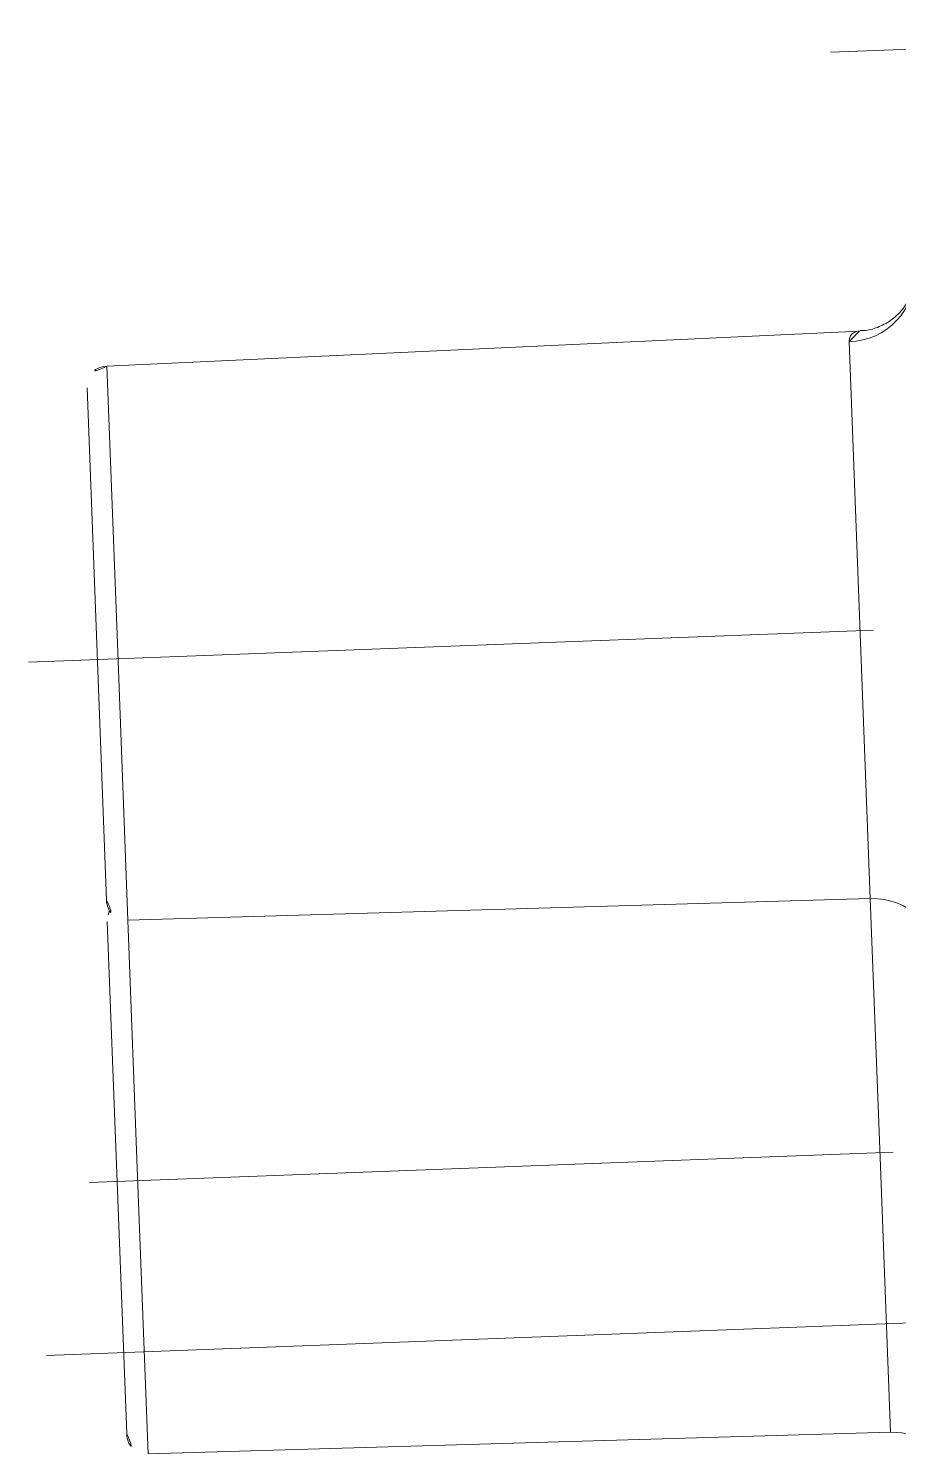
# Model space of a CAD drawing. Header units: metres. Extents: x 1956498 to 1957612, y 2277909 to 2278547.
# Drawn here: x 1956619.3651 to 1956619.4279, y 2278199.1165 to 2278199.2189 of the extents above; entities that cross this region are included whole.
import ezdxf

# ---------------------------------------------------------------- set-up
doc = ezdxf.new("R2010")
doc.units = ezdxf.units.M
doc.linetypes.add('CENTERX2', pattern=[4, 2.5, -0.5, 0.5, -0.5])
doc.layers.add('UBS_400_DETAIL POSTE HTA TOOLKIT UBS', color=7, linetype='Continuous')

# ---------------------------------------------------------------- blocks, each defined once
blk = doc.blocks.new('HSI 150 D7.33 PROFIL')
at = {"linetype": 'Continuous', "lineweight": 0}
h = blk.add_hatch(dxfattribs=at)
h.set_pattern_fill('ANSI34', color=5, scale=2, style=0)
h.set_pattern_definition([(45, (-451.8, -412.964), (-26.9408, 26.9408), []), (45, (-442.82, -412.964), (-26.9408, 26.9408), []), (45, (-433.84, -412.964), (-26.9408, 26.9408), []), (45, (-424.86, -412.964), (-26.9408, 26.9408), [])])
edge = h.paths.add_edge_path(flags=0)
edge.add_line((38.53, -77.75), (38.53, -57.59))
edge.add_spline(control_points=[(38.53, -57.59), (38.53, -55.29), (38.61, -52.99), (38.6, -50.69), (38.59, -48.68), (38.53, -46.68), (38.53, -44.67)], knot_values=[0.073026, 0.073026, 0.073026, 0.073026, 0.079882, 0.079882, 0.079882, 0.085898, 0.085898, 0.085898, 0.085898], weights=[1, 1, 1, 1, 1, 1, 1], degree=3, periodic=0)
edge.add_line((38.53, -44.67), (38.53, 12.28))
edge.add_line((38.53, 12.28), (38.83, 12.28))
edge.add_line((38.83, 12.28), (38.83, 13.59))
edge.add_line((38.83, 13.59), (38.53, 13.59))
edge.add_line((38.53, 13.59), (38.53, 16.04))
edge.add_line((38.53, 16.04), (38.83, 16.04))
edge.add_line((38.83, 16.04), (38.83, 17.4))
edge.add_line((38.83, 17.4), (38.53, 17.4))
edge.add_line((38.53, 17.4), (38.53, 19))
edge.add_line((38.53, 19), (38.83, 19))
edge.add_line((38.83, 19), (38.83, 24.22))
edge.add_line((38.83, 24.22), (38.53, 24.22))
edge.add_line((38.53, 24.22), (38.53, 31.29))
edge.add_arc((43.53, 31.29), 5, 90.5, 180, ccw=False)
edge.add_line((43.49, 36.29), (97.04, 36.76))
edge.add_arc((97.03, 38.26), 1.5, 270.5, 360)
edge.add_line((98.53, 38.26), (98.53, 39.75))
edge.add_arc((98.03, 39.75), 0.5, 0, 89.7)
edge.add_line((98.03, 40.25), (40.06, 40.56))
edge.add_arc((40.03, 35.56), 5, 89.7, 180)
edge.add_line((35.03, 35.56), (35.03, -73.75))
edge.add_line((35.03, -73.75), (-45.47, -73.75))
edge.add_line((-45.47, -73.75), (-46.47, -74.75))
edge.add_line((-46.47, -74.75), (-46.47, -78.5))
edge.add_line((-46.47, -78.5), (-43.87, -80))
edge.add_line((-43.87, -80), (-42.47, -80))
edge.add_line((-42.47, -80), (-42.47, -76.7))
edge.add_spline(control_points=[(-42.47, -76.7), (-42.47, -76.69), (-42.47, -76.67), (-42.47, -76.66), (-42.46, -76.64), (-42.45, -76.63), (-42.44, -76.61), (-42.43, -76.59), (-42.41, -76.58), (-42.4, -76.56), (-42.37, -76.55), (-42.34, -76.53), (-42.32, -76.52), (-42.27, -76.51), (-42.23, -76.5), (-42.19, -76.5)], knot_values=[0, 0, 0, 0, 0.000038, 0.000038, 0.000038, 0.000092, 0.000092, 0.000092, 0.00016, 0.00016, 0.00016, 0.000252, 0.000252, 0.000252, 0.000384, 0.000384, 0.000384, 0.000384], weights=[1, 1, 1, 1, 1, 1, 1, 1, 1, 1, 1, 1, 1, 1, 1, 1], degree=3, periodic=0)
edge.add_line((-42.19, -76.5), (-36.67, -76.5))
edge.add_arc((-36.67, -76.7), 0.2, 0, 90, ccw=False)
edge.add_line((-36.47, -76.7), (-36.47, -80))
edge.add_line((-36.47, -80), (-31.47, -80))
edge.add_line((-31.47, -80), (-31.47, -79))
edge.add_arc((-30.97, -79), 0.5, 90, 180, ccw=False)
edge.add_line((-30.97, -78.5), (-8.97, -78.5))
edge.add_arc((-8.97, -79), 0.5, 0, 90, ccw=False)
edge.add_line((-8.47, -79), (-8.47, -80))
edge.add_line((-8.47, -80), (1.03, -80))
edge.add_line((1.03, -80), (1.53, -79.5))
edge.add_line((1.53, -79.5), (1.53, -77.75))
edge.add_line((1.53, -77.75), (2.74, -77.75))
edge.add_line((2.74, -77.75), (3.79, -79.57))
edge.add_line((3.79, -79.57), (4.84, -77.75))
edge.add_line((4.84, -77.75), (5.74, -77.75))
edge.add_line((5.74, -77.75), (6.79, -79.57))
edge.add_line((6.79, -79.57), (7.84, -77.75))
edge.add_line((7.84, -77.75), (8.74, -77.75))
edge.add_line((8.74, -77.75), (9.79, -79.57))
edge.add_line((9.79, -79.57), (10.84, -77.75))
edge.add_line((10.84, -77.75), (11.74, -77.75))
edge.add_line((11.74, -77.75), (12.79, -79.57))
edge.add_line((12.79, -79.57), (13.84, -77.75))
edge.add_line((13.84, -77.75), (14.74, -77.75))
edge.add_line((14.74, -77.75), (15.79, -79.57))
edge.add_line((15.79, -79.57), (16.84, -77.75))
edge.add_line((16.84, -77.75), (17.74, -77.75))
edge.add_line((17.74, -77.75), (18.79, -79.57))
edge.add_line((18.79, -79.57), (19.84, -77.75))
edge.add_line((19.84, -77.75), (20.74, -77.75))
edge.add_line((20.74, -77.75), (21.79, -79.57))
edge.add_line((21.79, -79.57), (22.84, -77.75))
edge.add_line((22.84, -77.75), (23.74, -77.75))
edge.add_line((23.74, -77.75), (24.79, -79.57))
edge.add_line((24.79, -79.57), (25.84, -77.75))
edge.add_line((25.84, -77.75), (26.74, -77.75))
edge.add_line((26.74, -77.75), (27.79, -79.57))
edge.add_line((27.79, -79.57), (28.84, -77.75))
edge.add_line((28.84, -77.75), (29.74, -77.75))
edge.add_line((29.74, -77.75), (30.79, -79.57))
edge.add_line((30.79, -79.57), (31.84, -77.75))
edge.add_line((31.84, -77.75), (32.74, -77.75))
edge.add_line((32.74, -77.75), (33.79, -79.57))
edge.add_line((33.79, -79.57), (34.84, -77.75))
edge.add_line((34.84, -77.75), (35.74, -77.75))
edge.add_line((35.74, -77.75), (36.79, -79.57))
edge.add_line((36.79, -79.57), (37.84, -77.75))
edge.add_line((37.84, -77.75), (38.53, -77.75))
at = {"color": 5, "linetype": 'Continuous', "lineweight": 15}
for p, q in [((97.04, 7.36), (43.49, 7.83)), ((43.49, 7.83), (43.49, -12.63)), ((97.04, -12.63), (97.04, 7.36)), ((98.53, 5.86), (98.53, -31.12)), ((43.49, -12.63), (43.49, -30.67)), ((97.04, -31.14), (97.04, -12.63)), ((97.04, -31.14), (43.49, -30.67)), ((43.49, -30.67), (43.49, -70.85)), ((97.04, -51.13), (97.04, -31.14)), ((98.53, -32.64), (98.53, -69.62)), ((97.04, -71.12), (97.04, -51.13)), ((42.69, -71.59), (97.04, -71.12))]:
    blk.add_line(p, q, dxfattribs=at)
at = {"color": 5, "linetype": 'CENTERX2', "lineweight": 0}
for p, q in [((104.09, 0), (-49.09, 0)), ((42.53, -12.35), (100.53, -12.35)), ((42.53, -50), (103.5, -50)), ((44.04, -91.75), (-1.49, -91.75))]:
    blk.add_line(p, q, dxfattribs=at)
at = {"color": 5, "linetype": 'Continuous', "lineweight": 15}
for centre, radius, start, end in [((43.53, 12.83), 5, 196.8699, 269.5), ((97.03, 5.86), 1.5, 0, 89.5), ((43.53, -25.67), 5, 180, 269.5), ((97.03, -32.64), 1.5, 0, 89.5), ((97.03, -31.12), 1.5, 329.4897, 0), ((97.03, -69.62), 1.5, 270.5, 0), ((43.44, -75.76), 4.91, 89.4581, 178.9442)]:
    blk.add_arc(centre, radius, start, end, dxfattribs=at)
for points, knots in [([(38.54, -75.66), (38.55, -75.44), (38.56, -74.97), (38.84, -74.09), (39.38, -73.18), (40.18, -72.4), (41.15, -71.87), (42.03, -71.61), (42.5, -71.62), (42.68, -71.62)], [0, 0, 0, 0, 0.12944, 0.278297, 0.429636, 0.595925, 0.75448, 0.907333, 1, 1, 1, 1]), ([(43.49, -70.85), (43.47, -70.96), (43.45, -71.17), (43.29, -71.4), (43.06, -71.54), (42.85, -71.6), (42.71, -71.59), (42.69, -71.58)], [0, 0, 0, 0, 0.231115, 0.464468, 0.703393, 0.943772, 1, 1, 1, 1])]:
    blk.add_open_spline(points, degree=3, knots=knots, dxfattribs=at)
blk = doc.blocks.new('UBS_PDT C1752')
at = {"xscale": 0.001, "yscale": 0.001, "zscale": 0.001, "rotation": 90}
blk.add_blockref('HSI 150 D7.33 PROFIL', (2.09377, 1.517), dxfattribs=at)

msp = doc.modelspace()

# ---------------------------------------------------------------- block references
at = {"layer": 'UBS_400_DETAIL POSTE HTA TOOLKIT UBS', "transparency": 33554687, "rotation": 92.17295973550951}
msp.add_blockref('UBS_PDT C1752', (1956621.06576, 2278197.09245), dxfattribs=at)

doc.saveas('drawing.dxf')
